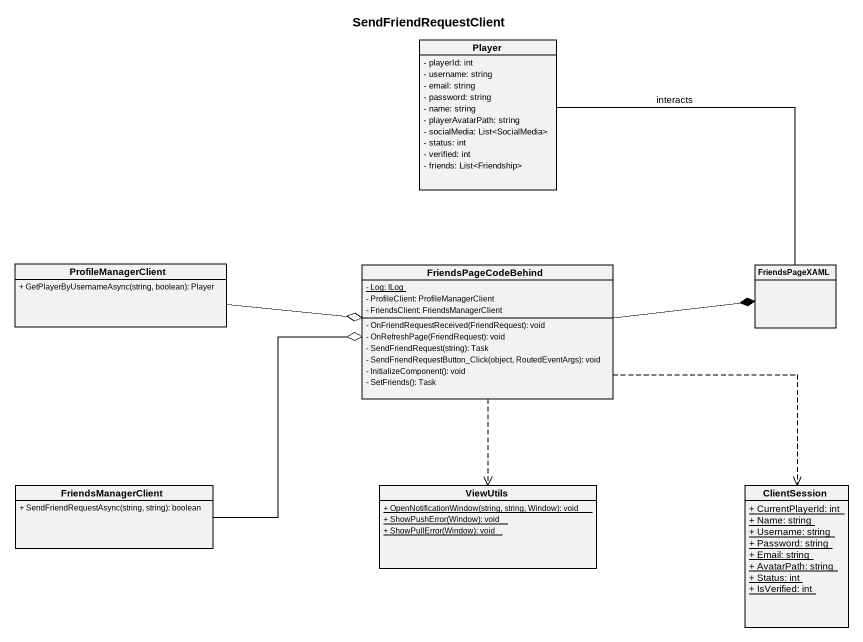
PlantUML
@startuml
title SendFriendRequestClient
hide circle
hide empty members
skinparam classAttributeIconSize 0
class Player {
  - playerId: int
  - username: string
  - email: string
  - password: string
  - name: string
  - playerAvatarPath: string
  - socialMedia: List<SocialMedia>
  - status: int
  - verified: int
  - friends: List<Friendship>
}
class ProfileManagerClient {
  + GetPlayerByUsernameAsync(string, boolean): Player
}
class FriendsPageCodeBehind {
  {static} - Log: ILog
  - ProfileClient: ProfileManagerClient
  - FriendsClient: FriendsManagerClient
  - OnFriendRequestReceived(FriendRequest): void
  - OnRefreshPage(FriendRequest): void
  - SendFriendRequest(string): Task
  - SendFriendRequestButton_Click(object, RoutedEventArgs): void
  - InitializeComponent(): void
  - SetFriends(): Task
}
class FriendsPageXAML
class FriendsManagerClient {
  + SendFriendRequestAsync(string, string): boolean
}
class ViewUtils {
  {static} + OpenNotificationWindow(string, string, Window): void
  {static} + ShowPushError(Window): void
  {static} + ShowPullError(Window): void
}
class ClientSession {
  {static} + CurrentPlayerId: int
  {static} + Name: string
  {static} + Username: string
  {static} + Password: string
  {static} + Email: string
  {static} + AvatarPath: string
  {static} + Status: int
  {static} + IsVerified: int
}
Player -right- FriendsPageXAML : interacts
ProfileManagerClient -right-o FriendsPageCodeBehind
FriendsPageCodeBehind -right-* FriendsPageXAML
FriendsPageCodeBehind ..> ViewUtils
FriendsPageCodeBehind ..> ClientSession
FriendsManagerClient -right-o FriendsPageCodeBehind
@enduml
